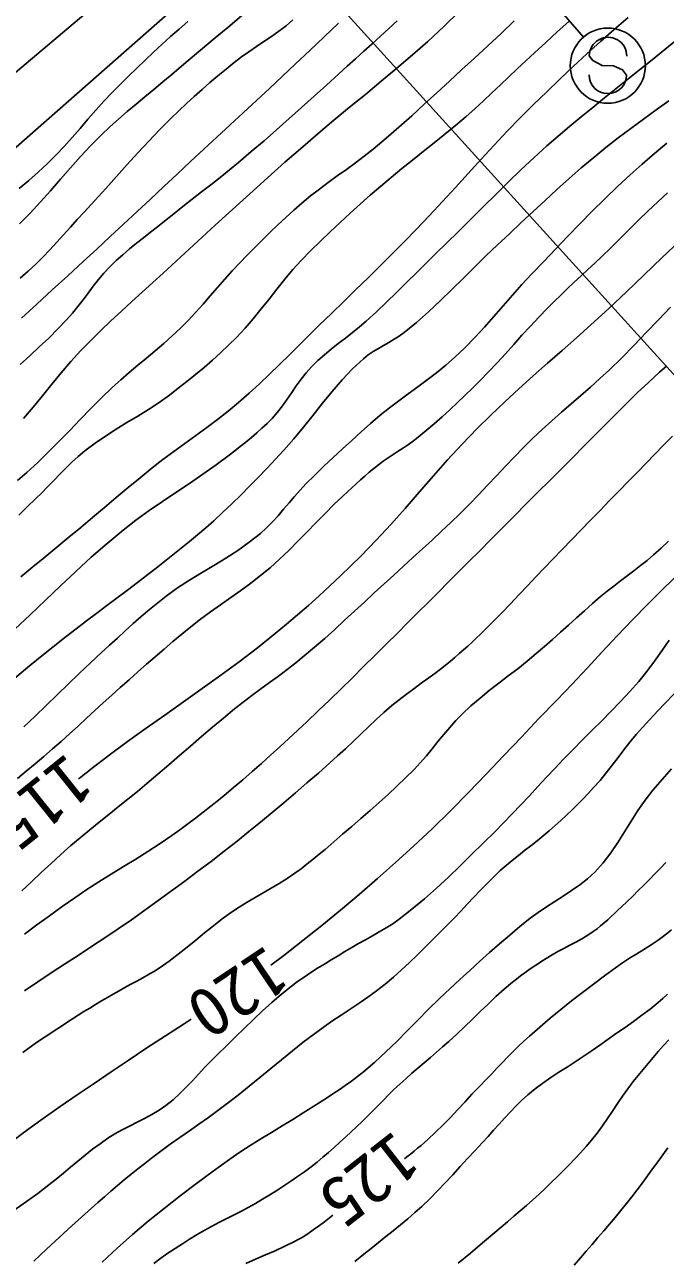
# Model space of a CAD drawing. Units: millimetres, scale not verified. Extents: x 40000 to 680000, y 20000 to 380000.
# Drawn here: x 358476 to 375538, y 276251 to 309138 of the extents above; entities that cross this region are included whole.
import ezdxf
from ezdxf.enums import TextEntityAlignment as Align

# ---------------------------------------------------------------- set-up
doc = ezdxf.new("R2010")
doc.units = ezdxf.units.MM
doc.header["$LTSCALE"] = 1000
for name, color, linetype, lineweight in [('S-BGD', 7, 'Continuous', 25), ('S-STR-HTXT', 7, 'Continuous', 13), ('S-STR-STRC', 7, 'Continuous', 25)]:
    doc.layers.add(name, color=color, linetype=linetype, lineweight=lineweight)
doc.styles.add('ＭＳ ゴシック', font='')
doc.styles.get('ＭＳ ゴシック').set_extended_font_data('MS Gothic')

msp = doc.modelspace()

# ---------------------------------------------------------------- linework, layer by layer
at = {"layer": 'S-BGD'}
for p, q in [((363175, 310208), (355603, 303560)), ((361065, 310263), (357832, 307527))]:
    msp.add_line(p, q, dxfattribs=at)
for points in [[(370061, 309496), (369640, 309089), (369210, 308691), (368801, 308332), (368387, 307978), (367970, 307630), (367550, 307283), (367129, 306938), (366709, 306591), (366292, 306241), (365880, 305886), (365409, 305473), (364941, 305056), (364475, 304637), (364010, 304217), (363547, 303794), (363085, 303371), (362624, 302946), (362163, 302521), (361886, 302267), (361607, 302014), (361329, 301761), (361051, 301508), (360775, 301252), (360502, 300993), (360234, 300729), (359971, 300461), (359703, 300170), (359446, 299869), (359196, 299563), (358948, 299254), (358698, 298946), (358444, 298644)], [(358287, 296993), (358531, 297206), (358826, 297478), (359114, 297759), (359397, 298044), (359677, 298333), (359955, 298623), (360236, 298911), (360520, 299196), (360810, 299473), (361033, 299675), (361261, 299872), (361492, 300065), (361723, 300257), (361954, 300450), (362182, 300646), (362407, 300846), (362625, 301053), (362831, 301262), (363031, 301477), (363226, 301696), (363419, 301917), (363612, 302140), (363805, 302361), (364002, 302579), (364203, 302792), (364404, 302999), (364605, 303204), (364808, 303408), (365013, 303610), (365220, 303809), (365430, 304006), (365643, 304199), (365860, 304388), (366089, 304577), (366324, 304759), (366562, 304935), (366803, 305110), (367045, 305283), (367284, 305459), (367521, 305638), (367753, 305823), (368101, 306115), (368444, 306413), (368783, 306714), (369120, 307019), (369454, 307326), (369788, 307634), (370122, 307941), (370458, 308248), (370814, 308576), (371166, 308908), (371517, 309242)], [(358320, 296070), (358541, 296292), (358765, 296512), (358929, 296672), (359089, 296836), (359249, 297000), (359409, 297164), (359571, 297327), (359735, 297486), (359904, 297639), (360080, 297786), (360349, 297990), (360627, 298180), (360912, 298361), (361201, 298538), (361491, 298713), (361778, 298891), (362060, 299076), (362335, 299273), (362568, 299452), (362799, 299634), (363028, 299820), (363253, 300009), (363475, 300202), (363694, 300400), (363907, 300602), (364117, 300809), (364346, 301053), (364565, 301306), (364777, 301567), (364985, 301830), (365193, 302094), (365403, 302356), (365619, 302613), (365844, 302861), (366095, 303120), (366351, 303374), (366611, 303624), (366875, 303871), (367142, 304114), (367411, 304355), (367681, 304594), (367953, 304832), (368233, 305070), (368517, 305304), (368804, 305533), (369093, 305761), (369381, 305989), (369669, 306219), (369953, 306452), (370233, 306691), (370465, 306897), (370693, 307108), (370920, 307320), (371145, 307535), (371369, 307750), (371594, 307964), (371821, 308177), (372050, 308387), (372356, 308665), (372661, 308944), (372968, 309222)], [(358327, 304775), (358583, 304989), (358834, 305209), (359078, 305435), (359306, 305661), (359525, 305895), (359740, 306134), (359951, 306376), (360161, 306619), (360373, 306861), (360588, 307100), (360809, 307333), (361024, 307551), (361242, 307767), (361461, 307982), (361683, 308195), (361906, 308405), (362131, 308613), (362359, 308820), (362588, 309023), (362822, 309224)], [(364325, 309435), (363937, 309112), (363549, 308788), (363163, 308462), (362777, 308136), (362392, 307810), (362155, 307613), (361918, 307416), (361680, 307220), (361443, 307022), (361208, 306823), (360976, 306621), (360747, 306415), (360523, 306204), (360238, 305919), (359963, 305624), (359693, 305324), (359427, 305021), (359161, 304717), (358893, 304416), (358618, 304121), (358335, 303834)], [(358352, 300090), (358610, 300321), (358865, 300554), (359116, 300792), (359362, 301034), (359601, 301282), (359751, 301452), (359893, 301628), (360031, 301808), (360167, 301989), (360303, 302171), (360442, 302349), (360587, 302522), (360741, 302688), (360911, 302853), (361087, 303012), (361268, 303166), (361453, 303316), (361639, 303464), (361827, 303610), (362014, 303757), (362199, 303906), (362445, 304103), (362692, 304297), (362940, 304491), (363188, 304684), (363436, 304877), (363684, 305072), (363929, 305268), (364172, 305468), (364512, 305757), (364850, 306048), (365185, 306342), (365519, 306638), (365851, 306935), (366183, 307234), (366514, 307532), (366846, 307830), (367069, 308030), (367291, 308231), (367513, 308432), (367735, 308633), (367956, 308834), (368177, 309036), (368397, 309239)], [(365621, 309268), (365438, 309111), (365247, 308963), (365050, 308823), (364849, 308688), (364646, 308554), (364445, 308419), (364247, 308279), (364055, 308132), (363838, 307956), (363623, 307777), (363410, 307596), (363200, 307412), (362992, 307225), (362786, 307036), (362582, 306845), (362381, 306651), (362080, 306349), (361784, 306040), (361494, 305727), (361206, 305411), (360920, 305093), (360635, 304775), (360348, 304458), (360058, 304145), (359874, 303946), (359693, 303745), (359512, 303544), (359330, 303344), (359146, 303145), (358960, 302950), (358769, 302759), (358572, 302573), (358360, 302386)], [(358375, 294432), (358695, 294695), (359014, 294959), (359334, 295222), (359653, 295485), (359969, 295749), (360285, 296015), (360600, 296281), (360916, 296547), (361233, 296811), (361552, 297072), (361874, 297331), (362159, 297552), (362448, 297769), (362739, 297982), (363031, 298195), (363323, 298409), (363611, 298626), (363895, 298848), (364173, 299078), (364453, 299323), (364727, 299573), (364996, 299828), (365263, 300087), (365527, 300348), (365791, 300610), (366055, 300871), (366320, 301131), (366646, 301448), (366972, 301764), (367297, 302081), (367622, 302398), (367945, 302717), (368267, 303037), (368588, 303359), (368905, 303684), (369257, 304052), (369604, 304425), (369947, 304802), (370290, 305179), (370633, 305556), (370978, 305931), (371328, 306301), (371684, 306664), (372031, 307009), (372380, 307351), (372732, 307690), (373087, 308026), (373446, 308359), (373808, 308687), (374174, 309010), (374545, 309329)], [(366831, 309176), (366452, 308815), (366073, 308455), (365692, 308095), (365344, 307769), (364995, 307443), (364646, 307118), (364296, 306793), (363946, 306469), (363595, 306144), (363245, 305820), (362895, 305495), (362538, 305161), (362181, 304828), (361825, 304493), (361468, 304159), (361111, 303826), (360753, 303493), (360395, 303161), (360035, 302830), (359623, 302453), (359212, 302074), (358801, 301696), (358388, 301319)], [(375861, 308753), (375525, 308478), (375190, 308204), (374853, 307932), (374541, 307683), (374229, 307435), (373916, 307186), (373605, 306936), (373295, 306685), (372988, 306430), (372683, 306172), (372383, 305909), (372038, 305596), (371698, 305277), (371363, 304953), (371030, 304626), (370699, 304297), (370368, 303968), (370037, 303640), (369703, 303314), (369438, 303054), (369174, 302792), (368910, 302530), (368646, 302268), (368381, 302007), (368114, 301749), (367844, 301493), (367570, 301242), (367391, 301087), (367206, 300938), (367018, 300791), (366829, 300646), (366642, 300499), (366459, 300348), (366281, 300191), (366112, 300025), (365969, 299863), (365836, 299693), (365710, 299518), (365588, 299339), (365465, 299160), (365339, 298984), (365207, 298814), (365065, 298652), (364933, 298518), (364796, 298388), (364656, 298263), (364513, 298141), (364367, 298022), (364219, 297905), (364071, 297789), (363922, 297673), (363577, 297414), (363224, 297164), (362866, 296921), (362506, 296681), (362147, 296440), (361790, 296195), (361440, 295942), (361098, 295678), (360669, 295321), (360250, 294952), (359838, 294575), (359431, 294191), (359027, 293806), (358621, 293420), (358213, 293039)], [(358212, 291734), (358552, 292013), (358892, 292291), (359235, 292567), (359580, 292840), (359849, 293049), (360121, 293255), (360394, 293460), (360667, 293664), (360940, 293868), (361213, 294073), (361484, 294280), (361753, 294490), (361976, 294665), (362200, 294840), (362423, 295015), (362645, 295192), (362865, 295371), (363083, 295552), (363299, 295736), (363511, 295925), (363754, 296149), (363994, 296378), (364231, 296609), (364465, 296844), (364697, 297081), (364926, 297320), (365154, 297561), (365380, 297803), (365648, 298105), (365906, 298418), (366158, 298735), (366409, 299054), (366664, 299368), (366928, 299674), (367205, 299967), (367499, 300241), (367625, 300341), (367758, 300432), (367896, 300516), (368037, 300597), (368178, 300677), (368318, 300759), (368454, 300845), (368585, 300940), (368914, 301209), (369233, 301491), (369544, 301783), (369849, 302081), (370152, 302382), (370454, 302683), (370759, 302982), (371069, 303275), (371386, 303570), (371701, 303866), (372017, 304162), (372334, 304457), (372652, 304750), (372974, 305039), (373300, 305323), (373631, 305602), (373957, 305864), (374287, 306122), (374620, 306374), (374957, 306623), (375295, 306869), (375636, 307113)], [(375581, 305982), (375251, 305706), (374926, 305426), (374604, 305142), (374261, 304826), (373925, 304503), (373594, 304175), (373267, 303842), (372943, 303506), (372621, 303168), (372300, 302830), (371978, 302492), (371721, 302216), (371469, 301934), (371219, 301649), (370970, 301364), (370719, 301081), (370464, 300803), (370201, 300532), (369928, 300271), (369692, 300065), (369448, 299868), (369198, 299678), (368945, 299492), (368690, 299308), (368437, 299122), (368188, 298931), (367945, 298733), (367689, 298513), (367436, 298291), (367185, 298066), (366937, 297839), (366690, 297609), (366447, 297376), (366205, 297141), (365966, 296904), (365812, 296741), (365663, 296573), (365517, 296402), (365372, 296231), (365225, 296060), (365075, 295894), (364918, 295735), (364753, 295584), (364458, 295350), (364150, 295134), (363833, 294930), (363510, 294734), (363186, 294540), (362863, 294342), (362547, 294136), (362242, 293916), (362018, 293740), (361798, 293559), (361582, 293373), (361368, 293184), (361156, 292993), (360946, 292801), (360736, 292608), (360526, 292416), (360226, 292138), (359930, 291855), (359637, 291570), (359345, 291284), (359052, 290999), (358756, 290717), (358457, 290438)], [(358283, 289059), (358519, 289253), (358753, 289449), (358986, 289646), (359217, 289845), (359447, 290045), (359674, 290249), (359899, 290455), (360122, 290662), (360346, 290869), (360570, 291076), (360795, 291282), (361022, 291485), (361255, 291690), (361487, 291896), (361720, 292100), (361954, 292304), (362189, 292506), (362425, 292707), (362663, 292905), (362904, 293100), (363163, 293302), (363428, 293497), (363695, 293688), (363964, 293878), (364232, 294070), (364496, 294264), (364756, 294465), (365010, 294674), (365264, 294901), (365512, 295136), (365754, 295377), (365993, 295622), (366230, 295867), (366469, 296112), (366711, 296354), (366958, 296590), (367072, 296696), (367187, 296802), (367302, 296908), (367418, 297013), (367535, 297116), (367654, 297218), (367774, 297318), (367896, 297415), (368025, 297511), (368157, 297603), (368292, 297693), (368427, 297780), (368563, 297868), (368697, 297958), (368828, 298051), (368956, 298148), (369172, 298325), (369384, 298506), (369592, 298691), (369797, 298880), (370000, 299072), (370201, 299265), (370400, 299460), (370598, 299656), (370830, 299892), (371056, 300132), (371279, 300375), (371500, 300620), (371721, 300865), (371944, 301109), (372169, 301350), (372398, 301587), (372575, 301763), (372753, 301936), (372933, 302108), (373115, 302278), (373297, 302448), (373479, 302617), (373661, 302787), (373841, 302958), (374092, 303200), (374340, 303446), (374587, 303693), (374835, 303939), (375084, 304183), (375337, 304423), (375596, 304657)], [(375916, 303368), (375442, 302924), (374972, 302476), (374503, 302026), (374032, 301580), (373554, 301142), (373172, 300801), (372788, 300462), (372404, 300122), (372020, 299782), (371640, 299439), (371263, 299092), (370891, 298740), (370525, 298381), (370127, 297969), (369740, 297547), (369360, 297119), (368983, 296686), (368607, 296254), (368226, 295825), (367839, 295404), (367440, 294993), (367165, 294722), (366887, 294454), (366605, 294189), (366321, 293928), (366033, 293670), (365742, 293416), (365448, 293166), (365150, 292919), (364674, 292540), (364189, 292170), (363699, 291809), (363204, 291453), (362706, 291100), (362208, 290749), (361710, 290396), (361215, 290040), (360725, 289678), (360240, 289308), (360184, 289264), (360128, 289220), (360071, 289175), (360015, 289131), (359959, 289087), (359913, 289051)], [(358399, 286065), (358659, 286308), (358918, 286552), (359178, 286795), (359440, 287036), (359707, 287270), (359956, 287481), (360207, 287689), (360461, 287896), (360715, 288100), (360969, 288305), (361223, 288510), (361477, 288716), (361728, 288924), (362022, 289171), (362313, 289421), (362603, 289672), (362893, 289923), (363183, 290174), (363475, 290424), (363769, 290670), (364066, 290913), (364295, 291093), (364528, 291269), (364762, 291443), (364997, 291615), (365232, 291788), (365465, 291963), (365696, 292141), (365922, 292324), (366196, 292555), (366466, 292791), (366733, 293031), (366998, 293273), (367261, 293516), (367524, 293760), (367787, 294004), (368051, 294247), (368306, 294479), (368562, 294711), (368818, 294943), (369073, 295175), (369327, 295408), (369579, 295643), (369830, 295880), (370078, 296119), (370324, 296366), (370566, 296616), (370806, 296869), (371044, 297124), (371282, 297378), (371522, 297631), (371765, 297880), (372013, 298124), (372262, 298358), (372514, 298587), (372770, 298813), (373027, 299037), (373285, 299261), (373542, 299486), (373796, 299712), (374048, 299943), (374383, 300267), (374710, 300600), (375032, 300938), (375355, 301276), (375680, 301610)], [(358472, 284910), (358804, 285158), (359138, 285403), (359474, 285645), (359813, 285884), (360131, 286099), (360454, 286307), (360780, 286511), (361107, 286712), (361434, 286914), (361760, 287118), (362081, 287327), (362398, 287544), (362609, 287695), (362818, 287849), (363025, 288005), (363230, 288163), (363434, 288324), (363637, 288486), (363838, 288650), (364037, 288815), (364288, 289027), (364536, 289242), (364782, 289458), (365026, 289677), (365269, 289898), (365510, 290121), (365751, 290344), (365990, 290568), (366297, 290858), (366601, 291151), (366903, 291445), (367204, 291742), (367504, 292039), (367804, 292337), (368103, 292634), (368402, 292932), (368676, 293204), (368950, 293477), (369222, 293750), (369495, 294023), (369767, 294297), (370040, 294571), (370312, 294844), (370585, 295118), (370897, 295431), (371209, 295744), (371522, 296058), (371834, 296371), (372146, 296684), (372459, 296997), (372772, 297310), (373086, 297622), (373371, 297907), (373654, 298194), (373936, 298481), (374220, 298768), (374505, 299052), (374793, 299333), (375087, 299609), (375386, 299879), (375583, 300049)], [(375729, 298176), (375494, 297938), (375261, 297698), (375028, 297456), (374796, 297215), (374561, 296976), (374308, 296719), (374055, 296461), (373802, 296202), (373550, 295943), (373298, 295684), (373047, 295425), (372796, 295165), (372544, 294905), (372317, 294668), (372091, 294429), (371865, 294189), (371640, 293949), (371414, 293710), (371186, 293473), (370955, 293239), (370721, 293007), (370612, 292901), (370501, 292796), (370390, 292692), (370278, 292588), (370165, 292486), (370051, 292385), (369935, 292285), (369819, 292187), (369628, 292033), (369434, 291884), (369237, 291739), (369038, 291594), (368840, 291450), (368643, 291304), (368449, 291155), (368259, 291000), (368045, 290816), (367836, 290628), (367630, 290435), (367426, 290241), (367222, 290047), (367017, 289852), (366811, 289660), (366601, 289472), (366298, 289205), (365993, 288940), (365687, 288677), (365380, 288415), (365071, 288155), (364760, 287898), (364446, 287643), (364131, 287391), (363786, 287120), (363439, 286852), (363090, 286587), (362738, 286324), (362385, 286064), (362031, 285806), (361674, 285551), (361317, 285297), (360966, 285054), (360611, 284815), (360255, 284580), (359897, 284346), (359539, 284112), (359182, 283878), (358827, 283641), (358474, 283400)], [(358430, 281763), (358593, 281882), (358757, 281998), (358923, 282113), (359090, 282226), (359258, 282337), (359426, 282448), (359595, 282558), (359748, 282657), (359901, 282754), (360055, 282850), (360210, 282945), (360366, 283039), (360521, 283132), (360678, 283225), (360834, 283317), (360989, 283406), (361146, 283492), (361304, 283577), (361462, 283662), (361620, 283747), (361776, 283835), (361930, 283926), (362081, 284023), (362327, 284195), (362567, 284376), (362802, 284563), (363035, 284754), (363267, 284945), (363501, 285135), (363739, 285319), (363982, 285495), (364189, 285632), (364400, 285763), (364614, 285889), (364829, 286013), (365044, 286138), (365257, 286265), (365467, 286397), (365673, 286536), (365838, 286657), (366001, 286782), (366162, 286910), (366320, 287040), (366478, 287172), (366634, 287305), (366789, 287439), (366945, 287573), (367188, 287783), (367432, 287992), (367674, 288204), (367914, 288417), (368153, 288632), (368388, 288851), (368620, 289073), (368847, 289300), (369013, 289479), (369174, 289663), (369329, 289852), (369483, 290042), (369638, 290232), (369796, 290419), (369958, 290601), (370129, 290775), (370363, 290991), (370604, 291199), (370851, 291399), (371102, 291595), (371355, 291790), (371607, 291984), (371857, 292182), (372102, 292385), (372319, 292572), (372533, 292762), (372746, 292953), (372958, 293146), (373170, 293338), (373383, 293529), (373598, 293718), (373816, 293903), (373989, 294045), (374165, 294184), (374343, 294320), (374521, 294456), (374699, 294592), (374876, 294730), (375051, 294870), (375223, 295014), (375427, 295193), (375627, 295377)], [(365032, 284088), (365376, 284348), (365886, 284743), (366391, 285146), (366890, 285555), (367384, 285971), (367872, 286393), (368356, 286821), (368833, 287255), (369329, 287722), (369815, 288199), (370293, 288684), (370766, 289174), (371236, 289668), (371705, 290163), (372174, 290657), (372647, 291147), (373054, 291571), (373457, 291999), (373858, 292429), (374260, 292859), (374664, 293286), (375073, 293707), (375490, 294121), (375916, 294525)], [(375637, 292747), (375443, 292464), (375247, 292184), (375044, 291909), (374829, 291645), (374591, 291376), (374346, 291112), (374096, 290853), (373844, 290598), (373589, 290343), (373334, 290089), (373081, 289834), (372830, 289576), (372601, 289334), (372373, 289090), (372146, 288846), (371920, 288601), (371692, 288357), (371462, 288115), (371230, 287876), (370994, 287640), (370687, 287337), (370380, 287033), (370072, 286730), (369760, 286431), (369444, 286138), (369121, 285852), (368790, 285576), (368450, 285312), (368278, 285191), (368102, 285078), (367921, 284971), (367738, 284867), (367554, 284765), (367370, 284664), (367187, 284559), (367007, 284451), (366825, 284339), (366642, 284227), (366460, 284116), (366278, 284003), (366098, 283888), (365920, 283770), (365745, 283647), (365574, 283519), (365315, 283310), (365062, 283093), (364814, 282869), (364571, 282640), (364330, 282409), (364090, 282176), (363851, 281942), (363611, 281710), (363440, 281540), (363273, 281365), (363108, 281187), (362943, 281009), (362776, 280834), (362605, 280664), (362427, 280502), (362239, 280350), (362057, 280223), (361867, 280109), (361671, 280003), (361472, 279902), (361272, 279802), (361073, 279700), (360878, 279592), (360690, 279474), (360485, 279331), (360284, 279181), (360088, 279026), (359893, 278868), (359700, 278708), (359508, 278547), (359314, 278388), (359119, 278231), (358825, 278007), (358524, 277790), (358221, 277575)], [(358724, 276199), (359057, 276518), (359395, 276833), (359736, 277145), (360080, 277454), (360424, 277762), (360598, 277916), (360774, 278068), (360951, 278219), (361130, 278368), (361310, 278515), (361491, 278661), (361673, 278806), (361857, 278949), (362104, 279136), (362355, 279319), (362608, 279498), (362862, 279676), (363116, 279854), (363370, 280033), (363622, 280215), (363871, 280400), (364164, 280628), (364454, 280860), (364742, 281095), (365029, 281332), (365316, 281568), (365605, 281803), (365896, 282034), (366191, 282260), (366424, 282429), (366661, 282593), (366901, 282753), (367141, 282912), (367381, 283073), (367618, 283237), (367850, 283406), (368077, 283584), (368297, 283770), (368511, 283961), (368722, 284157), (368929, 284356), (369134, 284558), (369337, 284762), (369541, 284966), (369744, 285169), (369921, 285347), (370094, 285528), (370265, 285711), (370436, 285894), (370608, 286076), (370782, 286257), (370960, 286433), (371142, 286605), (371299, 286744), (371461, 286878), (371626, 287009), (371792, 287137), (371959, 287266), (372125, 287395), (372288, 287528), (372447, 287665), (372601, 287803), (372753, 287942), (372904, 288083), (373054, 288225), (373201, 288370), (373346, 288516), (373490, 288665), (373630, 288816), (373800, 289010), (373964, 289210), (374123, 289414), (374280, 289619), (374437, 289825), (374596, 290028), (374760, 290228), (374930, 290421), (375213, 290727), (375499, 291032), (375789, 291332)], [(375704, 289314), (375451, 289034), (375205, 288749), (374999, 288486), (374809, 288209), (374629, 287925), (374452, 287638), (374273, 287353), (374086, 287076), (373883, 286811), (373660, 286563), (373466, 286385), (373259, 286223), (373043, 286071), (372821, 285926), (372597, 285785), (372373, 285642), (372153, 285493), (371941, 285336), (371665, 285113), (371393, 284886), (371123, 284655), (370856, 284421), (370592, 284184), (370328, 283946), (370066, 283706), (369805, 283466), (369514, 283191), (369229, 282910), (368948, 282624), (368667, 282338), (368385, 282054), (368098, 281776), (367804, 281505), (367500, 281245), (367342, 281120), (367181, 281000), (367016, 280883), (366849, 280770), (366681, 280658), (366512, 280548), (366343, 280438), (366174, 280328), (365896, 280149), (365615, 279975), (365332, 279803), (365048, 279633), (364766, 279461), (364485, 279286), (364208, 279105), (363936, 278917), (363494, 278598), (363054, 278274), (362618, 277944), (362188, 277607), (361764, 277263), (361347, 276911), (360939, 276549), (360540, 276176)], [(361914, 276143), (362099, 276280), (362288, 276413), (362480, 276541), (362675, 276666), (362870, 276788), (363066, 276909), (363256, 277021), (363450, 277127), (363645, 277229), (363843, 277328), (364040, 277427), (364236, 277527), (364431, 277631), (364622, 277741), (364813, 277855), (365002, 277970), (365190, 278088), (365377, 278207), (365562, 278330), (365745, 278455), (365926, 278584), (366104, 278716), (366262, 278840), (366418, 278968), (366572, 279100), (366723, 279233), (366873, 279369), (367022, 279505), (367170, 279643), (367317, 279781), (367463, 279920), (367607, 280062), (367750, 280206), (367891, 280350), (368033, 280494), (368175, 280638), (368319, 280779), (368466, 280918), (368625, 281063), (368787, 281206), (368951, 281347), (369116, 281487), (369280, 281626), (369445, 281766), (369608, 281907), (369770, 282050), (369983, 282247), (370193, 282447), (370401, 282649), (370608, 282851), (370817, 283052), (371028, 283250), (371244, 283443), (371465, 283630), (371573, 283716), (371683, 283800), (371794, 283882), (371907, 283962), (372020, 284040), (372135, 284117), (372250, 284193), (372366, 284268), (372521, 284361), (372679, 284449), (372838, 284534), (372999, 284618), (373159, 284702), (373316, 284790), (373471, 284883), (373621, 284983), (373720, 285057), (373816, 285134), (373911, 285214), (374003, 285297), (374095, 285380), (374185, 285465), (374275, 285551), (374365, 285635), (374518, 285780), (374669, 285925), (374819, 286072), (374968, 286220), (375116, 286369), (375263, 286520), (375408, 286671), (375552, 286824)], [(368589, 278927), (368656, 278979), (368752, 279054), (368847, 279130), (368941, 279208), (369034, 279286), (369126, 279365), (369217, 279446), (369421, 279636), (369620, 279832), (369815, 280033), (370006, 280236), (370196, 280441), (370387, 280646), (370578, 280850), (370772, 281051), (370914, 281196), (371055, 281342), (371196, 281488), (371337, 281634), (371479, 281778), (371623, 281921), (371770, 282061), (371920, 282197), (372195, 282438), (372474, 282674), (372757, 282906), (373043, 283133), (373331, 283358), (373622, 283579), (373915, 283799), (374209, 284016), (374394, 284145), (374583, 284269), (374776, 284388), (374969, 284507), (375160, 284628), (375347, 284753), (375529, 284886), (375703, 285030)], [(375600, 283311), (375474, 283199), (375346, 283090), (375132, 282918), (374914, 282751), (374692, 282588), (374468, 282428), (374242, 282271), (374016, 282114), (373790, 281957), (373564, 281799), (373353, 281653), (373138, 281512), (372921, 281373), (372705, 281233), (372490, 281091), (372279, 280945), (372073, 280792), (371874, 280630), (371712, 280484), (371556, 280332), (371405, 280175), (371257, 280015), (371111, 279852), (370966, 279689), (370819, 279526), (370671, 279366), (370470, 279152), (370272, 278936), (370074, 278719), (369876, 278502), (369677, 278286), (369475, 278074), (369268, 277865), (369057, 277662), (368871, 277494), (368682, 277330), (368489, 277169), (368294, 277011), (368098, 276855), (367901, 276699), (367705, 276543), (367509, 276386), (367270, 276191)], [(354673, 276012), (355085, 276455), (355499, 276897), (355916, 277336), (356340, 277768), (356771, 278191), (357213, 278604), (357667, 279003), (358091, 279350), (358525, 279683), (358968, 280006), (359418, 280320), (359871, 280629), (360327, 280935), (360783, 281241), (361236, 281550), (361481, 281717), (361729, 281881), (361977, 282044), (362227, 282206), (362477, 282366), (362727, 282526), (362914, 282645)], [(370025, 276147), (370349, 276418), (370672, 276691), (370995, 276964), (371165, 277109), (371335, 277253), (371505, 277397), (371675, 277542), (371843, 277688), (372010, 277836), (372176, 277986), (372338, 278139), (372499, 278293), (372660, 278448), (372819, 278605), (372976, 278764), (373130, 278925), (373282, 279088), (373430, 279255), (373575, 279425), (373723, 279612), (373864, 279805), (374000, 280002), (374133, 280201), (374266, 280400), (374400, 280598), (374538, 280793), (374682, 280984), (374812, 281148), (374944, 281310), (375078, 281471), (375214, 281630), (375352, 281787), (375492, 281943), (375633, 282097)], [(375606, 279223), (375470, 279036), (375335, 278849), (375200, 278661), (375064, 278475), (374927, 278288), (374789, 278103), (374649, 277919), (374507, 277738), (374358, 277552), (374206, 277369), (374052, 277188), (373897, 277008), (373742, 276828), (373586, 276648), (373430, 276468), (373275, 276288), (373111, 276093)], [(364366, 276143), (364625, 276258), (364887, 276369), (365149, 276481), (365408, 276597), (365662, 276723), (365908, 276863), (366050, 276955), (366189, 277050), (366325, 277149), (366460, 277252), (366593, 277356), (366685, 277431)]]:
    msp.add_lwpolyline(points, dxfattribs=at)
at = {"layer": 'S-STR-HTXT'}
msp.add_line((361440, 315619), (385614, 288943), dxfattribs=at)
at = {"layer": 'S-STR-STRC'}
for p, q in [((364326, 319308), (373355, 308805)), ((373612, 308188), (373512, 308306)), ((373856, 308048), (373612, 308188)), ((374157, 308046), (373856, 308048)), ((374402, 307934), (374157, 308046)), ((374508, 307798), (374402, 307934))]:
    msp.add_line(p, q, dxfattribs=at)
msp.add_circle((374007, 308047), 1000, dxfattribs=at)
for centre, start, end in [((374012, 308302), 359.5549, 179.5549), ((374008, 307802), 179.5549, 359.5549)]:
    msp.add_arc(centre, 500, start, end, dxfattribs=at)

# ---------------------------------------------------------------- texts
at = {"layer": 'S-BGD', "style": 'ＭＳ ゴシック'}
for s, rotation, p in [('115', 218.742, (358959, 288398)), ('120', 213.838, (364154, 283337)), ('125', 217.933, (367657, 278350))]:
    msp.add_text(s, height=1320, rotation=rotation, dxfattribs=at).set_placement(p, align=Align.MIDDLE_CENTER)

doc.saveas('drawing.dxf')
